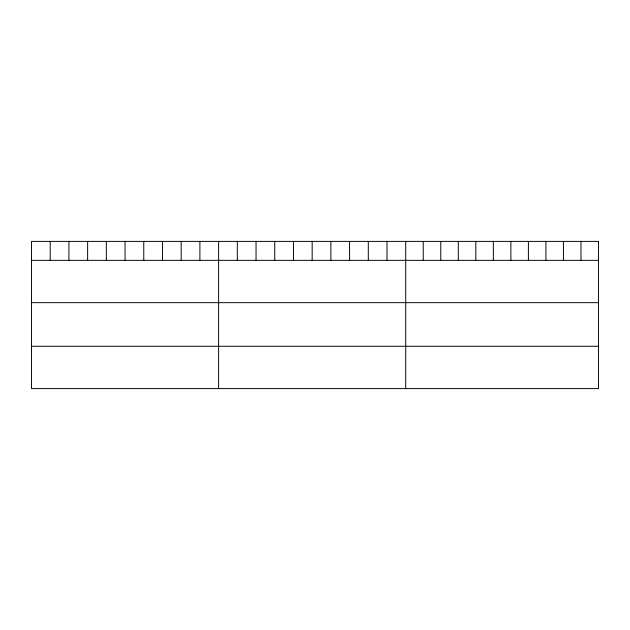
<?xml version="1.0" encoding="UTF-8"?>
<svg xmlns="http://www.w3.org/2000/svg" width="630" height="630" viewBox="0 0 630 630"><rect width="100%" height="100%" fill="white"/><g stroke="black" fill="none" stroke-linecap="round" stroke-linejoin="round"><path stroke-width="0.94" d="M31.5 260.34L598.5 260.34M31.5 302.668L598.5 302.668M31.5 346.279L598.5 346.279M580.978 241.392L580.978 260.34M563.448 241.392L563.448 260.34M545.927 241.392L545.927 260.34M528.397 241.392L528.397 260.34M510.875 241.392L510.875 260.34M493.345 241.392L493.345 260.34M475.823 241.392L475.823 260.34M458.293 241.392L458.293 260.34M440.772 241.392L440.772 260.34M423.242 241.392L423.242 260.34M405.72 241.392L405.72 388.608M387.009 241.392L387.009 260.34M368.298 241.392L368.298 260.34M349.587 241.392L349.587 260.34M330.876 241.392L330.876 260.34M312.165 241.392L312.165 260.34M293.454 241.392L293.454 260.34M274.743 241.392L274.743 260.34M256.032 241.392L256.032 260.34M237.321 241.392L237.321 260.34M218.61 241.392L218.61 388.608M199.899 241.392L199.899 260.34M181.188 241.392L181.188 260.34M162.477 241.392L162.477 260.34M143.766 241.392L143.766 260.34M125.055 241.392L125.055 260.34M106.344 241.392L106.344 260.34M87.633 241.392L87.633 260.34M68.922 241.392L68.922 260.34M50.211 241.392L50.211 260.34M598.5 241.392L31.5 241.392L31.5 388.608L598.5 388.608L598.5 241.392"/></g></svg>
